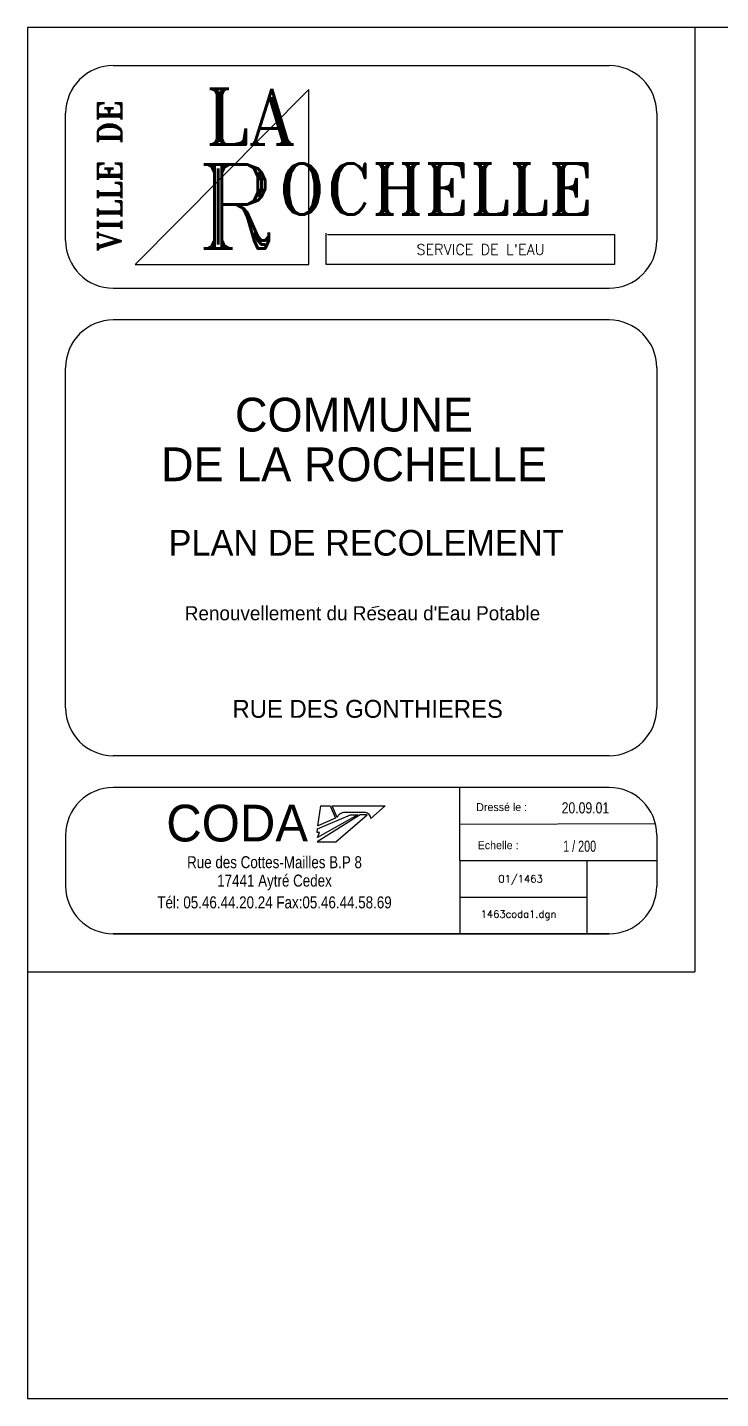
# Model space of a CAD drawing. Extents: x -215 to 206, y -120 to -34.
# Drawn here: x -214.7 to -171.1, y -120.1 to -33.9 of the extents above; entities that cross this region are included whole.
import ezdxf
from ezdxf.enums import TextEntityAlignment as Align

# ---------------------------------------------------------------- set-up
doc = ezdxf.new("R2010")
doc.units = 0
doc.header["$MEASUREMENT"] = 0
doc.layers.add('TOP$BATI', color=7, linetype='CONTINUOUS')
doc.styles.add('ROMANS', font='ROMANS', dxfattribs={"height": 0.2})
doc.styles.add('ROMANT', font='ROMANT', dxfattribs={"height": 0.2})
doc.styles.add('txt', font='TXT', dxfattribs={"height": 0.2})

# ---------------------------------------------------------------- blocks, each defined once
blk = doc.blocks.new('LOGO8')
at = {"layer": 'TOP$BATI', "color": 3, "linetype": 'Continuous'}
blk.add_lwpolyline([(58.5, 46.1), (62.1, 71.2), (73.8, 71.2), (80.7, 55.7), (58.5, 46.1)], close=True, dxfattribs=at)
at = {"layer": 'TOP$BATI', "color": 5, "linetype": 'Continuous'}
blk.add_lwpolyline([(90.7, 62.6, 0.316047), (82.7, 56.5), (82.7, 56.5), (76.2, 71.2), (143.2, 71.2), (124.9, 55), (124.9, 55, 0.409996), (118.2, 62.6), (118.2, 62.6), (90.7, 62.6)], format="xyb", dxfattribs=at)
at = {"layer": 'TOP$BATI', "color": 153, "linetype": 'Continuous'}
for points in [[(58.1, 31.2), (60.3, 37.4), (57.3, 37.4), (58, 42.2), (99.3, 59.7), (108.8, 59.7), (58.1, 31.2)], [(111.6, 59.7), (57.6, 26), (81.1, 26), (120.3, 59.7), (111.6, 59.7)]]:
    blk.add_lwpolyline(points, close=True, dxfattribs=at)
at = {"layer": 'TOP$BATI', "color": 5, "linetype": 'Continuous', "style": 'txt'}
blk.add_text('CODA', height=46.19, dxfattribs=at).set_placement((-43.2, 49.4), align=Align.MIDDLE)
at = {"layer": 'TOP$BATI', "color": 7, "linetype": 'Continuous', "style": 'txt', "width": 0.833334}
for s, p in [('Rue des Cottes-Mailles B.P 8', (3.8, 0.5)), ('17441 Aytr%%233 Cedex', (3.8, -24.7)), ('T%%233l: 05.46.44.20.24 Fax:05.46.44.58.69', (3.8, -49.9))]:
    blk.add_text(s, height=15.117, dxfattribs=at).set_placement(p, align=Align.MIDDLE)

msp = doc.modelspace()

# ---------------------------------------------------------------- linework, layer by layer
at = {"layer": 'TOP$BATI', "color": 7, "linetype": 'Continuous'}
for p, q in [((-214.731, -33.859, 989.685), (-214.726, -120.091, 989.685)), ((206.037, -33.859, 989.685), (-214.731, -33.859, 989.685)), ((-172.726, -33.859, 989.685), (-172.723, -93.261, 989.685)), ((-209.326, -36.259, 989.685), (-178.126, -36.259, 989.685)), ((-212.326, -47.259, 989.685), (-212.326, -39.259, 989.685)), ((-175.126, -39.259, 989.685), (-175.126, -47.259, 989.685)), ((-209.326, -50.259, 989.685), (-178.126, -50.259, 989.685)), ((-178.125, -52.259, 989.685), (-209.326, -52.259, 989.685)), ((-212.326, -76.659, 989.685), (-212.326, -55.259, 989.685)), ((-175.126, -55.259, 989.685), (-175.126, -76.659, 989.685)), ((-178.126, -79.659, 989.685), (-209.326, -79.659, 989.685)), ((-178.126, -81.659, 989.685), (-209.326, -81.659, 989.685)), ((-187.525, -86.259, 989.685), (-187.526, -81.659, 989.685)), ((-187.526, -83.959, 989.685), (-175.215, -83.934, 989.685)), ((-212.326, -84.659, 989.685), (-212.326, -87.859, 989.685)), ((-175.126, -84.659, 989.685), (-175.126, -87.859, 989.685)), ((-187.525, -86.259, 989.685), (-187.526, -90.859, 989.685)), ((-187.525, -86.259, 989.685), (-175.126, -86.259, 989.685)), ((-179.526, -86.259, 989.685), (-179.526, -90.859, 989.685)), ((-187.526, -88.559, 989.685), (-179.526, -88.559, 989.685)), ((-178.126, -90.859, 989.685), (-209.326, -90.859, 989.685)), ((-209.326, -90.859, 989.685), (-178.126, -90.859, 989.685)), ((-214.728, -93.259, 989.685), (-172.723, -93.261, 989.685)), ((-214.726, -120.091, 989.685), (206.037, -120.091, 989.685))]:
    msp.add_line(p, q, dxfattribs=at)
at = {"layer": 'TOP$BATI', "color": 5, "linetype": 'Continuous'}
msp.add_line((-193.05, -70.335, 87.242), (-192.59, -70.266, 87.242), dxfattribs=at)
at = {"layer": 'TOP$BATI', "color": 5, "linetype": 'Continuous', "elevation": 989.685}
msp.add_lwpolyline([(-207.94, -48.766), (-197.024, -48.766), (-197.024, -37.766)], close=True, dxfattribs=at)
at = {"layer": 'TOP$BATI', "color": 7, "linetype": 'Continuous', "elevation": 989.685}
msp.add_lwpolyline([(-195.846, -46.88), (-177.785, -46.88), (-177.785, -48.766), (-195.925, -48.766), (-195.925, -46.801)], dxfattribs=at)
at = {"layer": 'TOP$BATI', "color": 7, "linetype": 'Continuous'}
for centre, start, end in [((-209.326, -39.259, 989.685), 90.0001, 180.0001), ((-178.126, -39.259, 989.685), 0.0001, 90.0001), ((-209.326, -47.259, 989.685), 180.0001, 270.0001), ((-178.126, -47.259, 989.685), 270.0001, 0.0001), ((-209.326, -55.259, 989.685), 90.0001, 180.0001), ((-178.126, -55.259, 989.685), 0.0001, 90.0001), ((-209.326, -76.659, 989.685), 180.0001, 270.0001), ((-178.126, -76.659, 989.685), 270.0001, 0.0001), ((-209.326, -84.659, 989.685), 90.0001, 180.0001), ((-178.126, -84.659, 989.685), 0.0001, 90.0001), ((-209.326, -87.859, 989.685), 180.0001, 270.0001), ((-178.126, -87.859, 989.685), 270.0001, 0.0001)]:
    msp.add_arc(centre, 3, start, end, dxfattribs=at)

# ---------------------------------------------------------------- block references
at = {"layer": 'TOP$BATI', "color": 3, "linetype": 'Continuous', "xscale": 0.0499981373516866, "yscale": 0.0499981373516866, "zscale": 0.0499981373516866}
msp.add_blockref('LOGO8', (-199.372, -86.368, -0.028), dxfattribs=at)

# ---------------------------------------------------------------- texts
at = {"layer": 'TOP$BATI', "color": 5, "linetype": 'Continuous', "style": 'ROMANT'}
for s, height, p in [('LA', 3.5, (-203.546, -41.223, 989.685)), ('R', 5.3, (-204.087, -47.771, 989.685)), ('OCHELLE', 3.2, (-198.971, -45.623, 989.685))]:
    msp.add_text(s, height=height, dxfattribs=at).set_placement(p)
msp.add_text('VILLE DE', height=1.5, rotation=90.0001, dxfattribs=at).set_placement((-208.804, -43.187, 989.685), align=Align.CENTER)
at = {"layer": 'TOP$BATI', "color": 7, "linetype": 'Continuous', "style": 'ROMANT'}
msp.add_text("SERVICE DE L'EAU", height=0.6624, dxfattribs=at).set_placement((-190.243, -48.154, 989.685))
at = {"layer": 'TOP$BATI', "color": 12, "linetype": 'Continuous', "style": 'txt'}
for s, p in [('COMMUNE', (-194.18, -58.211, 989.685)), ('DE LA ROCHELLE', (-194.18, -61.334, 989.685))]:
    msp.add_text(s, height=2.1226, dxfattribs=at).set_placement(p, align=Align.MIDDLE)
at = {"layer": 'TOP$BATI', "color": 5, "linetype": 'Continuous', "style": 'txt'}
for s, height, p in [('PLAN DE RECOLEMENT', 1.6164, (-193.418, -66.269, 87.249)), ("Renouvellement du Reseau d'Eau Potable", 0.88896, (-193.645, -70.684, 69.8)), ('RUE DES GONTHIERES', 1.1225, (-193.317, -76.714, 989.685))]:
    msp.add_text(s, height=height, dxfattribs=at).set_placement(p, align=Align.MIDDLE)
at = {"layer": 'TOP$BATI', "color": 1, "linetype": 'Continuous', "style": 'txt'}
for s, p in [('Dress%%233 le :', (-186.484, -83.143, 989.685)), ('Echelle :', (-186.393, -85.539, 989.685))]:
    msp.add_text(s, height=0.5, dxfattribs=at).set_placement(p)
for s, width, p in [('20.09.01', 0.820857, (-181.112, -83.289, 989.685)), ('1 / 200', 0.725143, (-181.019, -85.702, 989.685))]:
    msp.add_text(s, height=0.7, dxfattribs=dict(at, width=width)).set_placement(p)
at = {"layer": 'TOP$BATI', "color": 3, "linetype": 'Continuous', "style": 'ROMANS'}
msp.add_text('01/1463', height=0.46, dxfattribs=at).set_placement((-183.697, -87.631, 989.685), align=Align.CENTER)
msp.add_text('1463coda1.dgn', height=0.46, dxfattribs=at).set_placement((-186.214, -89.848, 989.685))

doc.saveas('drawing.dxf')
